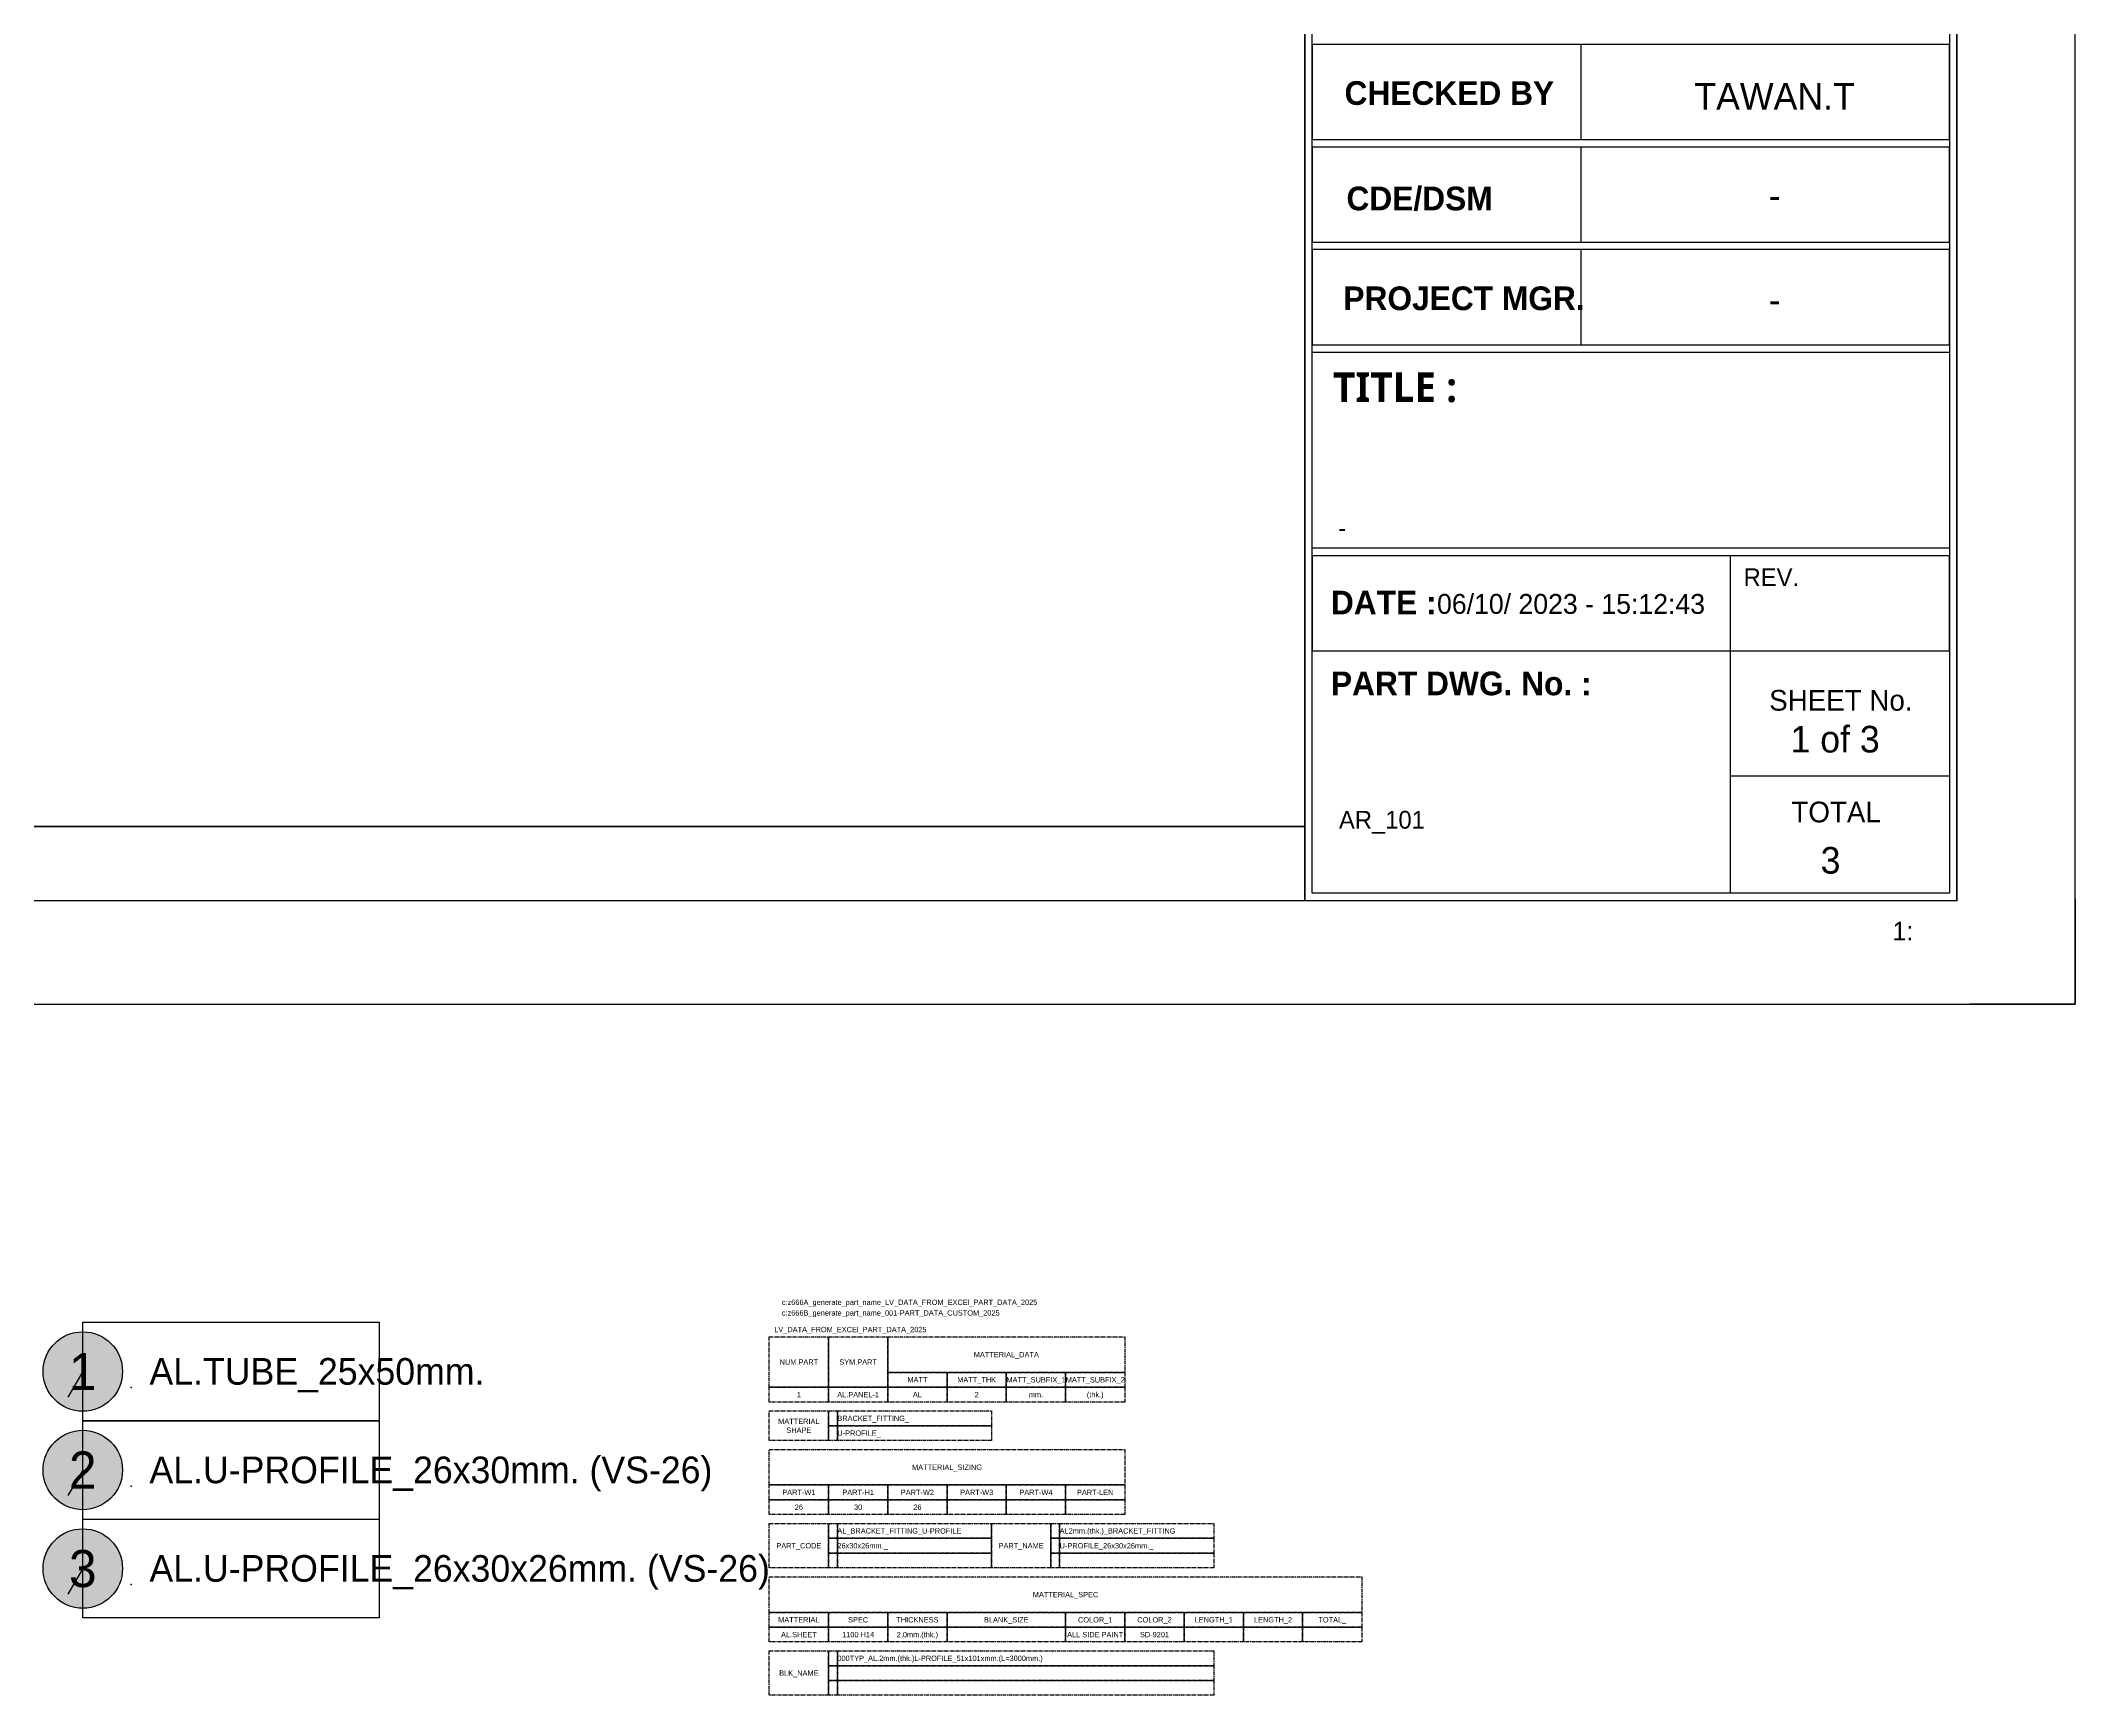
# Model space of a CAD drawing. Header units: millimetres. Extents: x -244126 to 368105, y -173968 to 259060.
# Drawn here: x -3972 to -3286, y 36626 to 37185 of the extents above; entities that cross this region are included whole.
import ezdxf
from ezdxf.enums import TextEntityAlignment as Align

# ---------------------------------------------------------------- set-up
doc = ezdxf.new("R2010")
doc.units = ezdxf.units.MM
doc.header["$MEASUREMENT"] = 0
for name, pattern in [('005_GG_TA_LINE', [13.75, 5, -1.25, 1.25, -1.25, 5]), ('CENTER', [2, 1.25, -0.25, 0.25, -0.25]), ('HIDDEN', [9.525, 6.35, -3.175]), ('TA_HL_001.00', [6.5, 3.55, -2.95]), ('TA_HL_003.00000', [19.5, 10.65, -8.85])]:
    doc.linetypes.add(name, pattern=pattern)
for name, color, linetype in [('000 - GRID', 8, 'CENTER'), ('000 - L I N E 0.1', 1, 'Continuous'), ('000 - SYMBOL CON', 1, 'Continuous'), ('000 - T E X T', 4, 'Continuous'), ('000 - TITLEBLOCK', 4, 'Continuous'), ('002 - STRUCTURAL STEEL', 4, 'Continuous'), ('T E X T', 4, 'Continuous')]:
    doc.layers.add(name, color=color, linetype=linetype)
doc.styles.add('BROWALLIA', font='BrowalliaUPC.ttf')
doc.styles.add('Cetury Gothic', font='GOTHIC.TTF')
doc.styles.add('MtXpl_Century_Gothic', font='GOTHICB.TTF')
doc.styles.add('MtXpl_Malgun_Gothic', font='malgunbd.ttf')
doc.styles.add('TA', font='Cordia New.ttf', dxfattribs={"height": 4.5})

# ---------------------------------------------------------------- blocks, each defined once
blk = doc.blocks.new('A$Cfd196da9')
at = {"color": 0, "linetype": 'ByBlock', "const_width": 0.1}
blk.add_lwpolyline([(-143.5, -98), (96.5, -98), (96.5, 99), (-143.5, 99)], close=True, dxfattribs=at)
blk = doc.blocks.new('*U1674')
at = {"color": 3, "linetype": 'Continuous'}
for p, q in [((1318.09, 324.02), (1318.09, 291.88)), ((1318.09, 289.38), (1318.09, 257.23)), ((1318.09, 254.73), (1318.09, 222.59)), ((1368.49, 151.43), (1368.49, 119.29)), ((1368.49, 119.29), (1368.49, 37.5)), ((1368.49, 77.14), (1442.5, 77.14))]:
    blk.add_line(p, q, dxfattribs=at)
for points in [[(1442.5, 291.88), (1442.5, 324.02), (1227.5, 324.02), (1227.5, 291.88)], [(1442.5, 257.23), (1442.5, 289.38), (1227.5, 289.38), (1227.5, 257.23)], [(1442.5, 222.59), (1442.5, 254.73), (1227.5, 254.73), (1227.5, 222.59)], [(1442.5, 220.09), (1442.5, 153.93), (1227.5, 153.93), (1227.5, 220.09)], [(1442.5, 119.29), (1442.5, 151.43), (1227.5, 151.43), (1227.5, 119.29)], [(1442.5, 119.29), (1442.5, 37.5), (1227.5, 37.5), (1227.5, 119.29)]]:
    blk.add_lwpolyline(points, close=True, dxfattribs=at)
at = {"layer": '000 - L I N E 0.1', "color": 21, "linetype": 'Continuous'}
blk.add_lwpolyline([(1485, 35.6), (1485, 0), (1449.4, 0)], dxfattribs=at)
at = {"layer": '000 - T E X T', "color": 3, "const_width": 0.5}
blk.add_lwpolyline([(1445, 35), (1225, 35), (1225, 1020), (1445, 1020)], close=True, dxfattribs=at)
at = {"layer": '000 - T E X T', "color": 3}
blk.add_lwpolyline([(1442.5, 37.5), (1227.5, 37.5), (1227.5, 1017.5), (1442.5, 1017.5)], close=True, dxfattribs=at)
at = {"layer": '000 - T E X T', "color": 3, "const_width": 0.5}
blk.add_lwpolyline([(25, 60), (1225, 60)], dxfattribs=at)
at = {"layer": '000 - TITLEBLOCK', "color": 250}
blk.add_lwpolyline([(0, 0), (1485, 0), (1485, 1050), (0, 1050)], close=True, dxfattribs=at)
at = {"layer": '000 - T E X T', "color": 3, "xscale": 5, "yscale": 5, "zscale": 5}
blk.add_blockref('A$Cfd196da9', (742.5, 525), dxfattribs=at)
at = {"color": 4, "style": 'Cetury Gothic'}
blk.add_text(' 1:', height=6.255, dxfattribs=at).set_placement((1420.99, 21.6))
at = {"color": 4, "style": 'TA'}
blk.add_attdef('PAPER_SIZE', text='', height=6.25, dxfattribs=at).set_placement((1421.5, 24.94), align=Align.MIDDLE_RIGHT)
blk.add_attdef('SCALE_SIZE', text='', height=6.25, dxfattribs=at).set_placement((1433.78, 25.07), align=Align.MIDDLE_LEFT)
at = {"layer": '000 - T E X T', "linetype": '005_GG_TA_LINE', "insert": (1267.13, 138.51), "char_height": 6.7192, "attachment_point": 1, "style": 'Cetury Gothic'}
blk.add_mtext(' 06/10/ 2023 - 15:12:43 ', dxfattribs=at)
at = {"layer": '000 - T E X T', "color": 250, "style": 'TA'}
for tag, height, p in [('SUPERLINK', 5, (43.16, 1039.41)), ('NAMEFILE', 5, (43.16, 1029.41)), ('SC', 100, (8.41, 938.03))]:
    blk.add_attdef(tag, text='', height=height, dxfattribs=at).set_placement(p, align=Align.MIDDLE_LEFT)
at = {"layer": '000 - T E X T', "color": 4, "style": 'TA'}
for tag, height, p in [('NAME_JOB_1', 5, (1309.16, 845.63)), ('NAME_JOB_2', 5, (1309.16, 834.72)), ('NAME_PROJECT_1', 7.5, (1234.52, 797.42)), ('NAME_PROJECT_2', 7.5, (1234.52, 778.92)), ('NAME_PROJECT_3', 7.5, (1234.52, 760.42)), ('CODE_VALUE_1', 4.75, (1302.87, 722.8)), ('CODE_VALUE_2', 4.75, (1302.87, 707.8)), ('PART_NAME_VALUE_1', 4.75, (1302.87, 689.69)), ('PART_NAME_VALUE_2', 4.75, (1302.87, 674.69)), ('PART_NAME_VALUE_3', 4.75, (1302.87, 659.69)), ('MATTERIAL_VALUE_1', 9, (1304.89, 642.26)), ('SPEC_VALUE', 9, (1304.89, 621.71)), ('THICKNESS_VALUE', 9, (1304.89, 601.32)), ('COATING_VALUE_1', 9, (1304.89, 581.25)), ('COATING_VALUE_2', 9, (1304.89, 561.18)), ('NAME_TITLE_1', 6, (1236.27, 194.04)), ('NAME_TITLE_2', 6, (1236.27, 177.39)), ('NAME_TITLE_3', 6, (1236.27, 160.74)), ('DRAWING_NO1', 6, (1236.53, 82.29)), ('DRAWING_NO2', 6, (1236.53, 62.29))]:
    blk.add_attdef(tag, text='', height=height, dxfattribs=at).set_placement(p, align=Align.MIDDLE_LEFT)
for tag, p in [('NAME_DAFT', (1383.53, 340.54)), ('NAME_CHECKED', (1383.53, 306.49)), ('NAME_DESIGNER', (1383.53, 273.03)), ('NAME_DESIGN_MGR', (1383.53, 237.79))]:
    blk.add_attdef(tag, text='', height=9, dxfattribs=at).set_placement(p, align=Align.MIDDLE_CENTER)
for tag, p, height in [('REV', (1383.82, 125.62), 9.38), ('NAME_REMARK', (138.21, 43.26), 10)]:
    blk.add_attdef(tag, p, '', height=height, dxfattribs=at)
at = {"layer": '000 - T E X T', "color": 4, "style": 'Cetury Gothic'}
for tag, p in [('SHEET_NO.', (1403.95, 84.99)), ('TOTAL_SHEET_NO.', (1402.41, 44.1))]:
    blk.add_attdef(tag, text='', height=9, dxfattribs=at).set_placement(p, align=Align.CENTER)
at = {"layer": 'T E X T', "color": 4, "linetype": '005_GG_TA_LINE'}
for s, height, style, p in [('CHECKED BY', 8, 'MtXpl_Century_Gothic', (1238.41, 303.6)), ('CDE/DSM', 8, 'MtXpl_Century_Gothic', (1239.06, 268)), ('PROJECT MGR.', 8, 'MtXpl_Century_Gothic', (1238.01, 234.31)), ('TITLE :', 10, 'MtXpl_Malgun_Gothic', (1234.5, 203.31)), ('REV.', 6, 'Cetury Gothic', (1373.06, 141.16)), ('DATE :', 8, 'MtXpl_Century_Gothic', (1233.81, 131.61)), ('PART DWG. No. :', 8, 'MtXpl_Century_Gothic', (1233.82, 104.31)), ('SHEET No.', 7, 'Cetury Gothic', (1381.7, 99.12)), ('TOTAL', 7, 'Cetury Gothic', (1389.2, 61.41))]:
    blk.add_text(s, height=height, dxfattribs=dict(at, style=style)).set_placement(p)
blk = doc.blocks.new('000 - ARROW FOR SYMBOL')
at = {"layer": '000 - SYMBOL CON', "color": 0, "linetype": 'HIDDEN'}
blk.add_solid([(1.29, 1.57), (0, 0), (0.71, 1.9)], dxfattribs=at)
blk = doc.blocks.new('*U990')
h = blk.add_hatch(color=250)
h.dxf.hatch_style = 1
edge = h.paths.add_edge_path()
edge.add_arc((0, 0), 2.68, 0, 360)
for p in [(0, 0), (3.26, -1.08)]:
    blk.add_point(p)
at = {"layer": '000 - SYMBOL CON', "color": 0, "linetype": 'ByBlock'}
blk.add_lwpolyline([(0, 0), (0, 0), (-1, -1.73)], dxfattribs=at)
blk.add_lwpolyline([(0, 0), (0, 0), (-1, -1.73)], dxfattribs=at)
at = {"layer": '000 - SYMBOL CON', "color": 2}
blk.add_circle((0, 0), 2.68, dxfattribs=at)
at = {"layer": 'Defpoints', "color": 250}
blk.add_line((0, -2.68), (0, 2.68), dxfattribs=at)
blk.add_lwpolyline([(0, 3.33), (20, 3.33), (20, -3.33), (0, -3.33)], close=True, dxfattribs=at)
at = {"layer": '000 - SYMBOL CON', "color": 0}
blk.add_blockref('000 - ARROW FOR SYMBOL', (-1, -1.73), dxfattribs=at)
blk.add_blockref('000 - ARROW FOR SYMBOL', (-1, -1.73), dxfattribs=at)
at = {"layer": '000 - T E X T', "style": 'BROWALLIA'}
blk.add_attdef('NO.CODE', text='', height=2.5, dxfattribs=at).set_placement((0, 0), align=Align.MIDDLE_CENTER)
at = {"layer": '000 - T E X T', "style": 'TA'}
blk.add_attdef('NAME1', (4.5, -0.89), '', height=1.8, dxfattribs=at)
blk = doc.blocks.new('*U989')
h = blk.add_hatch(color=250)
h.dxf.hatch_style = 1
edge = h.paths.add_edge_path()
edge.add_arc((0, 0), 2.68, 0, 360)
for p in [(0, 0), (3.26, -1.08)]:
    blk.add_point(p)
at = {"layer": '000 - SYMBOL CON', "color": 0, "linetype": 'ByBlock'}
blk.add_lwpolyline([(0, 0), (0, 0), (-1, -1.73)], dxfattribs=at)
blk.add_lwpolyline([(0, 0), (0, 0), (-1, -1.73)], dxfattribs=at)
at = {"layer": '000 - SYMBOL CON', "color": 2}
blk.add_circle((0, 0), 2.68, dxfattribs=at)
at = {"layer": 'Defpoints', "color": 250}
blk.add_line((0, -2.68), (0, 2.68), dxfattribs=at)
blk.add_lwpolyline([(0, 3.33), (20, 3.33), (20, -3.33), (0, -3.33)], close=True, dxfattribs=at)
at = {"layer": '000 - SYMBOL CON', "color": 0}
blk.add_blockref('000 - ARROW FOR SYMBOL', (-1, -1.73), dxfattribs=at)
blk.add_blockref('000 - ARROW FOR SYMBOL', (-1, -1.73), dxfattribs=at)
at = {"layer": '000 - T E X T', "style": 'BROWALLIA'}
blk.add_attdef('NO.CODE', text='', height=2.5, dxfattribs=at).set_placement((0, 0), align=Align.MIDDLE_CENTER)
at = {"layer": '000 - T E X T', "style": 'TA'}
blk.add_attdef('NAME1', (4.5, -0.89), '', height=1.8, dxfattribs=at)
blk = doc.blocks.new('*U3044')
at = {"layer": '002 - STRUCTURAL STEEL', "color": 0, "linetype": 'ByBlock'}
blk.add_lwpolyline([(0, 17), (20, 17), (20, 0), (0, 0)], close=True, dxfattribs=at)
blk = doc.blocks.new('*U4914')
at = {"layer": '002 - STRUCTURAL STEEL', "color": 0, "linetype": 'ByBlock'}
blk.add_lwpolyline([(0, 5), (20, 5), (20, 0), (0, 0)], close=True, dxfattribs=at)
blk = doc.blocks.new('*U72')
at = {"layer": '002 - STRUCTURAL STEEL', "color": 0, "linetype": 'ByBlock'}
blk.add_lwpolyline([(0, 12), (80, 12), (80, 0), (0, 0)], close=True, dxfattribs=at)
blk = doc.blocks.new('*U70')
at = {"layer": '002 - STRUCTURAL STEEL', "color": 0, "linetype": 'ByBlock'}
blk.add_lwpolyline([(0, 10), (20, 10), (20, 0), (0, 0)], close=True, dxfattribs=at)
blk = doc.blocks.new('*U71')
at = {"layer": '002 - STRUCTURAL STEEL', "color": 0, "linetype": 'ByBlock'}
blk.add_lwpolyline([(0, 12), (120, 12), (120, 0), (0, 0)], close=True, dxfattribs=at)
blk = doc.blocks.new('*U73')
at = {"layer": '002 - STRUCTURAL STEEL', "color": 0, "linetype": 'ByBlock'}
blk.add_lwpolyline([(0, 15), (20, 15), (20, 0), (0, 0)], close=True, dxfattribs=at)
blk = doc.blocks.new('*U68')
at = {"layer": '002 - STRUCTURAL STEEL', "color": 0, "linetype": 'ByBlock'}
blk.add_lwpolyline([(0, 5), (52, 5), (52, 0), (0, 0)], close=True, dxfattribs=at)
blk = doc.blocks.new('*U69')
at = {"layer": '002 - STRUCTURAL STEEL', "color": 0, "linetype": 'ByBlock'}
blk.add_lwpolyline([(0, 5), (3, 5), (3, 0), (0, 0)], close=True, dxfattribs=at)
blk = doc.blocks.new('*U74')
at = {"layer": '002 - STRUCTURAL STEEL', "color": 0, "linetype": 'ByBlock'}
blk.add_lwpolyline([(0, 5), (127, 5), (127, 0), (0, 0)], close=True, dxfattribs=at)
blk = doc.blocks.new('*U175')
at = {"layer": '002 - STRUCTURAL STEEL', "color": 0, "linetype": 'ByBlock'}
blk.add_lwpolyline([(0, 12), (200, 12), (200, 0), (0, 0)], close=True, dxfattribs=at)
blk = doc.blocks.new('*U4913')
at = {"layer": '002 - STRUCTURAL STEEL', "color": 0, "linetype": 'ByBlock'}
blk.add_lwpolyline([(0, 5), (40, 5), (40, 0), (0, 0)], close=True, dxfattribs=at)
blk = doc.blocks.new('LV_DATA_FROM_EXCEl_PART_DATA_2025')
at = {"color": 0}
for name, p in [('*U3044', (0, -17)), ('*U3044', (20, -17)), ('*U72', (40, -12)), ('*U4914', (40, -17)), ('*U4914', (60, -17)), ('*U4914', (80, -17)), ('*U4914', (100, -17)), ('*U4914', (0, -22)), ('*U4914', (20, -22)), ('*U4914', (40, -22)), ('*U4914', (60, -22)), ('*U4914', (80, -22)), ('*U4914', (100, -22)), ('*U70', (0, -35)), ('*U69', (20, -30)), ('*U68', (23, -30)), ('*U69', (20, -35)), ('*U68', (23, -35)), ('*U71', (0, -50)), ('*U4914', (0, -55)), ('*U4914', (20, -55)), ('*U4914', (40, -55)), ('*U4914', (60, -55)), ('*U4914', (80, -55)), ('*U4914', (100, -55)), ('*U4914', (0, -60)), ('*U4914', (20, -60)), ('*U4914', (40, -60)), ('*U4914', (60, -60)), ('*U4914', (80, -60)), ('*U4914', (100, -60)), ('*U73', (0, -78)), ('*U69', (20, -68)), ('*U69', (20, -73)), ('*U68', (23, -68)), ('*U68', (23, -73)), ('*U73', (75, -78)), ('*U69', (95, -68)), ('*U69', (95, -73)), ('*U68', (98, -68)), ('*U68', (98, -73)), ('*U69', (20, -78)), ('*U68', (23, -78)), ('*U69', (95, -78)), ('*U68', (98, -78)), ('*U175', (0, -93)), ('*U4914', (0, -98)), ('*U4914', (20, -98)), ('*U4914', (40, -98)), ('*U4913', (60, -98)), ('*U4914', (100, -98)), ('*U4914', (120, -98)), ('*U4914', (140, -98)), ('*U4914', (160, -98)), ('*U4914', (180, -98)), ('*U4914', (0, -103)), ('*U4914', (20, -103)), ('*U4914', (40, -103)), ('*U4913', (60, -103)), ('*U4914', (100, -103)), ('*U4914', (120, -103)), ('*U4914', (140, -103)), ('*U4914', (160, -103)), ('*U4914', (180, -103)), ('*U73', (0, -121)), ('*U69', (20, -111)), ('*U74', (23, -111)), ('*U69', (20, -116)), ('*U69', (20, -121)), ('*U74', (23, -116)), ('*U74', (23, -121))]:
    blk.add_blockref(name, p, dxfattribs=at)
at = {"color": 0, "style": 'TA'}
for s, p in [('MATTERIAL_DATA', (80, -6)), ('NUM.PART', (10, -8.5)), ('SYM.PART', (30, -8.5)), ('MATT', (50, -14.5)), ('MATT_THK', (70, -14.5)), ('MATT_SUBFIX_1', (90, -14.5)), ('MATT_SUBFIX_2', (110, -14.5)), ('MATTERIAL', (10, -28.5)), ('SHAPE', (10, -31.5)), ('MATTERIAL_SIZING', (60, -44)), ('PART-W1', (10, -52.5)), ('PART-H1', (30, -52.5)), ('PART-W2', (50, -52.5)), ('PART-W3', (70, -52.5)), ('PART-W4', (90, -52.5)), ('PART-LEN', (110, -52.5)), ('PART_CODE', (10, -70.5)), ('PART_NAME', (85, -70.5)), ('MATTERIAL_SPEC', (100, -87)), ('MATTERIAL', (10, -95.5)), ('SPEC', (30, -95.5)), ('THICKNESS', (50, -95.5)), ('BLANK_SIZE', (80, -95.5)), ('COLOR_1', (110, -95.5)), ('COLOR_2', (130, -95.5)), ('LENGTH_1', (150, -95.5)), ('LENGTH_2', (170, -95.5)), ('TOTAL_', (190, -95.5)), ('BLK_NAME', (10, -113.5))]:
    blk.add_text(s, height=1.8, dxfattribs=at).set_placement(p, align=Align.MIDDLE_CENTER)
at = {"color": 3, "char_height": 1.8, "attachment_point": 1, "style": 'TA'}
for s, insert, width in [('c:z666A_generate_part_name_LV_DATA_FROM_EXCEl_PART_DATA_2025', (4.25, 12.57), 88.6913), ('c:z666B_generate_part_name_001-PART_DATA_CUSTOM_2025', (4.25, 8.98), 76.3713), ('LV_DATA_FROM_EXCEl_PART_DATA_2025', (1.69, 3.38), 51.7354)]:
    blk.add_mtext(s, dxfattribs=dict(at, insert=insert, width=width))
at = {"color": 0, "style": 'TA'}
for tag, p in [('NUM.PART_VALUE', (10, -19.5)), ('NO.CODE', (30, -19.5)), ('MATT_VALUE', (50, -19.5)), ('MATT_THK_VALUE', (70, -19.5)), ('MATT_SUBFIX_1_VALUE', (90, -19.5)), ('MATT_SUBFIX_2_VALUE', (110, -19.5)), ('PART-W1_VALUE', (10, -57.5)), ('PART-H1_VALUE', (30, -57.5)), ('PART-W2_VALUE', (50, -57.5)), ('PART-W3_VALUE', (70, -57.5)), ('PART-W4_VALUE', (90, -57.5)), ('PART-LEN_VALUE', (110, -57.5))]:
    blk.add_attdef(tag, text='', height=1.8, dxfattribs=at).set_placement(p, align=Align.MIDDLE_CENTER)
for tag, p in [('MATTERIAL_SHPAE_VALUE_1', (23, -27.5)), ('MATTERIAL_SHPAE_VALUE_2', (23, -32.5)), ('CODE_VALUE_1', (23, -65.5)), ('PART_NAME_VALUE_1', (98, -65.5)), ('CODE_VALUE_2', (23, -70.5)), ('PART_NAME_VALUE_2', (98, -70.5)), ('PART_NAME_VALUE_3', (98, -75.5)), ('BLK_NAME_VAL_VALUE', (23, -108.5))]:
    blk.add_attdef(tag, text='', height=1.8, dxfattribs=at).set_placement(p, align=Align.MIDDLE_LEFT)
at = {"style": 'TA'}
for tag, p in [('MATTERIAL_VALUE_1', (10, -100.5)), ('SPEC_VALUE', (30, -100.5)), ('THICKNESS_VALUE', (50, -100.5)), ('BLANK_SIZE_VALUE', (80, -100.5)), ('COATING_VALUE_1', (110, -100.5)), ('COATING_VALUE_2', (130, -100.5)), ('LENGTH_VALUE', (150, -100.5)), ('LENGTH_VALUE_2', (170, -100.5)), ('TOTAL__VALUE', (190, -100.5))]:
    blk.add_attdef(tag, text='', height=1.8, dxfattribs=at).set_placement(p, align=Align.MIDDLE_CENTER)

msp = doc.modelspace()

# ---------------------------------------------------------------- block references
at = {"color": 2, "linetype": 'TA_HL_003.00000'}
ref = msp.add_blockref('*U1674', (-4770.93067, 36859.28063), dxfattribs=at)
ref.add_attrib('NAME_CHECKED', 'TAWAN.T', dxfattribs={"layer": '000 - T E X T', "color": 4, "height": 9, "style": 'TA'}).set_placement((-3387.40323, 37165.76855), align=Align.MIDDLE_CENTER)
ref.add_attrib('NAME_DESIGNER', '-', dxfattribs={"layer": '000 - T E X T', "color": 4, "height": 9, "style": 'TA'}).set_placement((-3387.40323, 37132.30878), align=Align.MIDDLE_CENTER)
ref.add_attrib('NAME_DESIGN_MGR', '-', dxfattribs={"layer": '000 - T E X T', "color": 4, "height": 9, "style": 'TA'}).set_placement((-3387.40323, 37097.07153), align=Align.MIDDLE_CENTER)
ref.add_attrib('NAME_TITLE_3', '-', dxfattribs={"layer": '000 - T E X T', "color": 4, "height": 6, "style": 'TA'}).set_placement((-3534.6643, 37020.02397), align=Align.MIDDLE_LEFT)
ref.add_attrib('DRAWING_NO2', 'AR_101', dxfattribs={"layer": '000 - T E X T', "color": 4, "height": 6, "style": 'TA'}).set_placement((-3534.40349, 36921.56687), align=Align.MIDDLE_LEFT)
ref.add_attrib('SHEET_NO.', '1 of 3', dxfattribs={"layer": '000 - T E X T', "color": 4, "height": 9, "style": 'Cetury Gothic'}).set_placement((-3366.98331, 36944.27499), align=Align.CENTER)
ref.add_attrib('TOTAL_SHEET_NO.', '3', dxfattribs={"layer": '000 - T E X T', "color": 4, "height": 9, "style": 'Cetury Gothic'}).set_placement((-3368.51606, 36903.38023), align=Align.CENTER)
at = {"layer": '000 - GRID'}
ref = msp.add_blockref('LV_DATA_FROM_EXCEl_PART_DATA_2025', (-3726.65358, 36747.02266), dxfattribs=at)
ref.add_attrib('NUM.PART_VALUE', '1', dxfattribs={"layer": '0', "color": 0, "height": 1.8, "style": 'TA'}).set_placement((-3716.65358, 36727.52266), align=Align.MIDDLE_CENTER)
ref.add_attrib('NO.CODE', 'AL.PANEL-1', dxfattribs={"layer": '0', "color": 0, "height": 1.8, "style": 'TA'}).set_placement((-3696.65358, 36727.52266), align=Align.MIDDLE_CENTER)
ref.add_attrib('MATT_VALUE', 'AL', dxfattribs={"layer": '0', "color": 0, "height": 1.8, "style": 'TA'}).set_placement((-3676.65358, 36727.52266), align=Align.MIDDLE_CENTER)
ref.add_attrib('MATT_THK_VALUE', '2', dxfattribs={"layer": '0', "color": 0, "height": 1.8, "style": 'TA'}).set_placement((-3656.65358, 36727.52266), align=Align.MIDDLE_CENTER)
ref.add_attrib('MATT_SUBFIX_1_VALUE', 'mm.', dxfattribs={"layer": '0', "color": 0, "height": 1.8, "style": 'TA'}).set_placement((-3636.65358, 36727.52266), align=Align.MIDDLE_CENTER)
ref.add_attrib('MATT_SUBFIX_2_VALUE', '(thk.)', dxfattribs={"layer": '0', "color": 0, "height": 1.8, "style": 'TA'}).set_placement((-3616.65358, 36727.52266), align=Align.MIDDLE_CENTER)
ref.add_attrib('MATTERIAL_SHPAE_VALUE_1', 'BRACKET_FITTING_', dxfattribs={"layer": '0', "color": 0, "height": 1.8, "style": 'TA'}).set_placement((-3703.65358, 36719.52266), align=Align.MIDDLE_LEFT)
ref.add_attrib('MATTERIAL_SHPAE_VALUE_2', 'U-PROFILE_', dxfattribs={"layer": '0', "color": 0, "height": 1.8, "style": 'TA'}).set_placement((-3703.65358, 36714.52266), align=Align.MIDDLE_LEFT)
ref.add_attrib('PART-W1_VALUE', '26', dxfattribs={"layer": '0', "color": 0, "height": 1.8, "style": 'TA'}).set_placement((-3716.65358, 36689.52266), align=Align.MIDDLE_CENTER)
ref.add_attrib('PART-H1_VALUE', '30', dxfattribs={"layer": '0', "color": 0, "height": 1.8, "style": 'TA'}).set_placement((-3696.65358, 36689.52266), align=Align.MIDDLE_CENTER)
ref.add_attrib('PART-W2_VALUE', '26', dxfattribs={"layer": '0', "color": 0, "height": 1.8, "style": 'TA'}).set_placement((-3676.65358, 36689.52266), align=Align.MIDDLE_CENTER)
ref.add_attrib('CODE_VALUE_1', 'AL_BRACKET_FITTING_U-PROFILE', dxfattribs={"layer": '0', "color": 0, "height": 1.8, "style": 'TA'}).set_placement((-3703.65358, 36681.52266), align=Align.MIDDLE_LEFT)
ref.add_attrib('CODE_VALUE_2', '26x30x26mm._', dxfattribs={"layer": '0', "color": 0, "height": 1.8, "style": 'TA'}).set_placement((-3703.65358, 36676.52266), align=Align.MIDDLE_LEFT)
ref.add_attrib('PART_NAME_VALUE_1', 'AL2mm.(thk.)_BRACKET_FITTING', dxfattribs={"layer": '0', "color": 0, "height": 1.8, "style": 'TA'}).set_placement((-3628.65358, 36681.52266), align=Align.MIDDLE_LEFT)
ref.add_attrib('PART_NAME_VALUE_2', 'U-PROFILE_26x30x26mm._', dxfattribs={"layer": '0', "color": 0, "height": 1.8, "style": 'TA'}).set_placement((-3628.65358, 36676.52266), align=Align.MIDDLE_LEFT)
ref.add_attrib('MATTERIAL_VALUE_1', 'AL.SHEET', dxfattribs={"layer": '0', "height": 1.8, "style": 'TA'}).set_placement((-3716.65358, 36646.52266), align=Align.MIDDLE_CENTER)
ref.add_attrib('SPEC_VALUE', '1100 H14', dxfattribs={"layer": '0', "height": 1.8, "style": 'TA'}).set_placement((-3696.65358, 36646.52266), align=Align.MIDDLE_CENTER)
ref.add_attrib('THICKNESS_VALUE', '2.0mm.(thk.)', dxfattribs={"layer": '0', "height": 1.8, "style": 'TA'}).set_placement((-3676.65358, 36646.52266), align=Align.MIDDLE_CENTER)
ref.add_attrib('COATING_VALUE_1', 'ALL SIDE PAINT', dxfattribs={"layer": '0', "height": 1.8, "style": 'TA'}).set_placement((-3616.65358, 36646.52266), align=Align.MIDDLE_CENTER)
ref.add_attrib('COATING_VALUE_2', 'SD-9201', dxfattribs={"layer": '0', "height": 1.8, "style": 'TA'}).set_placement((-3596.65358, 36646.52266), align=Align.MIDDLE_CENTER)
ref.add_attrib('BLK_NAME_VAL_VALUE', '000TYP_AL.2mm.(thk.)L-PROFILE_51x101xmm.(L=3000mm.)', dxfattribs={"layer": '0', "color": 0, "height": 1.8, "style": 'TA'}).set_placement((-3703.65358, 36638.52266), align=Align.MIDDLE_LEFT)
at = {"layer": '000 - T E X T', "color": 2, "linetype": 'TA_HL_001.00', "ltscale": 2.5, "xscale": 5, "yscale": 5, "zscale": 5}
for name, p, values in [('*U990', (-3958.29217, 36735.32604), {'NAME1': 'AL.TUBE_25x50mm. ', 'NO.CODE': '1'}), ('*U989', (-3958.29217, 36702.0699), {'NAME1': 'AL.U-PROFILE_26x30mm. (VS-26)', 'NO.CODE': '2'}), ('*U989', (-3958.29217, 36668.81375), {'NAME1': 'AL.U-PROFILE_26x30x26mm. (VS-26)', 'NO.CODE': '3'})]:
    msp.add_blockref(name, p, dxfattribs=at).add_auto_attribs(values)

doc.saveas('drawing.dxf')
